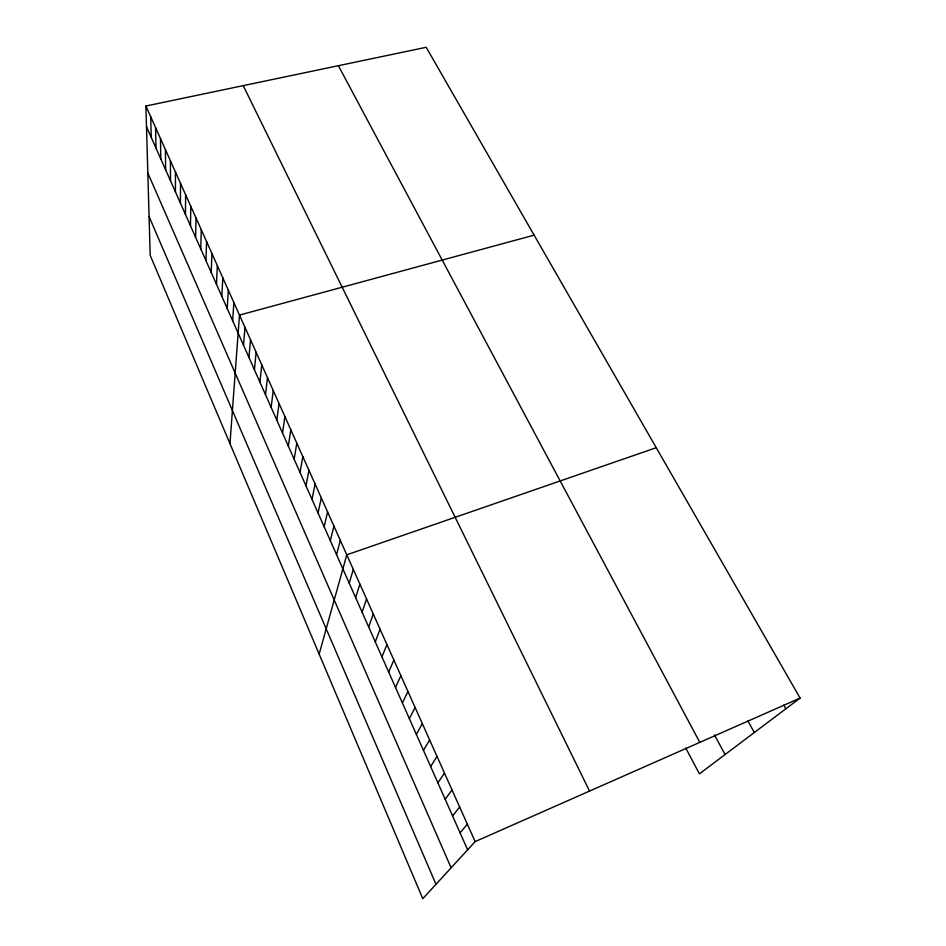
<?xml version="1.0" encoding="UTF-8"?>
<svg xmlns="http://www.w3.org/2000/svg" width="946" height="946" viewBox="0 0 946 946"><rect width="100%" height="100%" fill="white"/><g stroke="black" fill="none" stroke-linecap="round" stroke-linejoin="round"><path stroke-width="1.42" d="M180.426 203.118L180.509 183.335M185.44 214.411L185.629 194.77M190.501 225.81L190.796 206.311M195.609 237.304L196.011 217.958M200.765 248.904L201.273 229.712M205.956 260.611L206.583 241.573M211.206 272.413L211.939 253.552M216.492 284.332L217.344 265.625M221.837 296.358L222.807 277.817M227.217 308.491L228.305 290.126M232.657 320.729L233.875 302.543M229.961 443.603L239.48 315.089L534.112 235.152M243.524 345.184L244.979 327.363M248.94 357.399L250.524 339.756M254.415 369.72L256.13 352.267M259.937 382.16L261.77 364.896M265.507 394.707L267.481 377.643M271.135 407.359L273.24 390.497M276.811 420.142L279.046 403.481M282.535 433.043L284.912 416.595M288.317 446.051L290.836 429.827M294.147 459.188L296.808 443.177M300.036 472.456L302.85 456.67M305.984 485.842L308.94 470.28M311.979 499.358L315.101 484.033M318.045 512.992L321.309 497.915M324.159 526.768L327.588 511.928M330.331 540.674L333.914 526.082M336.563 554.711L340.312 540.379M319.157 654.112L346.78 554.817L656.24 447.706M349.216 583.197L353.307 569.397M355.637 597.659L359.894 584.131M362.117 612.251L366.551 599.007M368.668 626.985L373.28 614.025M375.278 641.873L380.079 629.208M381.959 656.914L386.938 644.545M388.7 672.098L393.867 660.036M395.511 687.435L400.879 675.692M402.393 702.937L407.951 691.502M409.346 718.593L415.105 707.49M416.37 734.403L422.342 723.631M423.465 750.379L429.638 739.949M430.631 766.52L437.017 756.445M437.88 782.839L444.478 773.119M445.199 799.311L452.022 789.969M452.59 815.972L459.65 806.997M460.063 832.799L467.348 824.203M800.091 698.077L475.14 841.609L422.791 898.7L150.189 255.349L145.909 106.023L426.185 47.3L800.091 698.077L699.401 773.852L685.755 748.038M783.737 705.113L785.83 708.814M747.919 720.97L754.317 732.523M714.49 734.924L725.085 754.53M338.384 65.7L699.803 742.374M243.217 85.637L589.559 791.069M145.909 106.023L475.14 841.609M146.5 126.729L467.62 849.815M147.836 173L451.124 867.801M149.078 216.563L435.976 884.321M150.721 116.784L151.23 137.359M155.582 127.627L155.995 148.084M160.477 138.577L160.796 158.904M165.42 149.61L165.633 169.819M170.41 160.749L170.528 180.816M175.436 171.995L175.459 191.92"/></g></svg>
